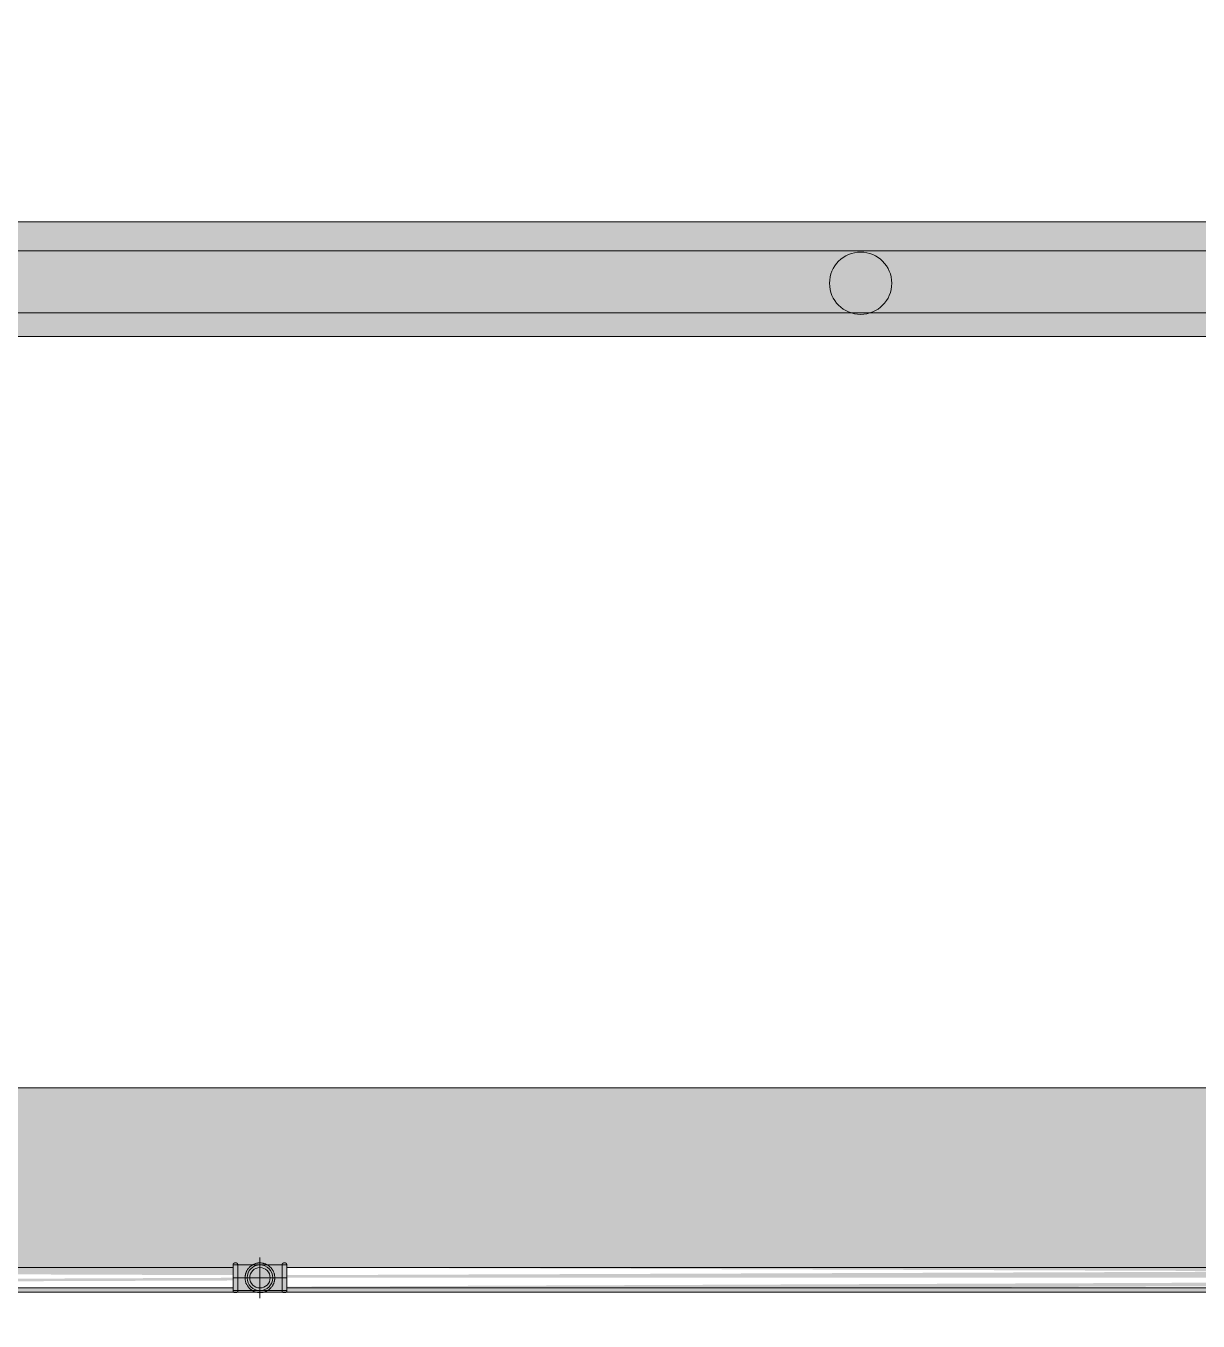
# Model space of a CAD drawing. Header units: metres. Extents: x 147 to 427, y -16 to 162.
# Drawn here: x 312.388 to 313.823, y 108.229 to 109.814 of the extents above; entities that cross this region are included whole.
import ezdxf

# ---------------------------------------------------------------- set-up
doc = ezdxf.new("R2010")
doc.units = ezdxf.units.M
doc.layers.add('1053_ARQ_BASE_MATADOURO_2_dwg', color=7, linetype='Continuous', lineweight=5, true_color=0x767676)
for name, color, linetype, lineweight in [('A-PISO', 7, 'Continuous', 5), ('A-WALL', 7, 'Continuous', 9), ('P-PIPE', 7, 'Continuous', 5), ('P-PIPE-CNTR', 7, 'Continuous', 5)]:
    doc.layers.add(name, color=color, linetype=linetype, lineweight=lineweight)

# ---------------------------------------------------------------- blocks, each defined once
blk = doc.blocks.new('1053_ARQ_BASE_MATADOURO_2_dwg-3637054-TÉRREO 1_20 - Dependente 1')
at = {"layer": 'A-PISO', "color": 253, "true_color": 0xaaaaaa}
for p, q in [((159.4912, 76.353), (139.8363, 76.353)), ((159.4912, 76.2768), (139.8363, 76.2768))]:
    blk.add_line(p, q, dxfattribs=at)
at = {"layer": 'A-PISO', "color": 253, "true_color": 0xaaaaaa, "flags": 128}
for points in [[(159.5394, 75.0782), (159.5394, 75.3282), (139.8841, 75.3282), (139.8311, 75.3282), (137.5391, 76.6282), (134.9928, 76.6282), (134.9928, 76.3782), (137.4732, 76.3782), (139.7652, 75.0782)], [(137.9622, 76.3882), (159.5394, 76.3882), (159.5394, 76.2382), (159.5394, 75.3282)], [(139.8841, 75.3282), (139.8841, 75.0782), (159.5394, 75.0782), (159.5394, 74.2782)]]:
    blk.add_lwpolyline(points, dxfattribs=at)
at = {"layer": 'A-PISO', "color": 253, "true_color": 0xaaaaaa}
blk.add_circle((145.0181, 76.3132), 0.0381, dxfattribs=at)

msp = doc.modelspace()

# ---------------------------------------------------------------- hatches: boundary and pattern name
at = {"layer": 'A-WALL', "true_color": 0xeaeaea, "transparency": 33554483}
msp.add_hatch(color=254, dxfattribs=at).paths.add_polyline_path([(327.6063, 109.4342), (327.9314, 109.4342), (327.9314, 109.5742), (308.2761, 109.5742), (308.2761, 109.4342), (327.589, 109.4342)])
at = {"layer": 'A-WALL', "true_color": 0xffd4aa, "transparency": 33554483}
h = msp.add_hatch(color=41, dxfattribs=at)
h.paths.add_polyline_path([(318.5002, 108.2642), (327.9314, 108.2756), (327.9314, 108.5142), (308.2761, 108.5142), (308.2821, 108.2642), (317.8933, 108.2642)])
h.paths.add_polyline_path([(327.8955, 108.2651), (327.8816, 108.2881), (327.9019, 108.2907), (327.8954, 108.2694)])
h.paths.add_polyline_path([(327.699, 108.2694), (317.8933, 108.2786), (317.894, 108.2944), (327.8719, 108.2851), (327.8668, 108.2694)])
h.paths.add_polyline_path([(317.855, 108.2694), (315.3075, 108.2786), (315.3075, 108.2944), (317.855, 108.2851), (317.855, 108.2698)])
h.paths.add_polyline_path([(310.1075, 108.2694), (310.1075, 108.2944), (312.6415, 108.2851), (312.6415, 108.2694), (310.198, 108.2694)])
h.paths.add_polyline_path([(312.7075, 108.2694), (312.7075, 108.2944), (315.2415, 108.2851), (315.2415, 108.2694), (312.7525, 108.2694)])
h.paths.add_polyline_path([(308.9207, 108.2694), (308.7539, 108.2786), (308.7539, 108.2944), (310.0415, 108.2851), (310.0415, 108.2694), (309.5594, 108.2694)])
at = {"layer": 'P-PIPE', "true_color": 0xc0c0c0}
for points in [[(312.1139, 108.2819), (312.6415, 108.2927), (312.6415, 108.2944), (310.1075, 108.2851), (310.1075, 108.2819), (311.4753, 108.2819)], [(310.1075, 108.2694), (312.6415, 108.2786), (312.6415, 108.2819), (310.1075, 108.2711), (310.1075, 108.2698)], [(313.3912, 108.2694), (315.2415, 108.2786), (315.2415, 108.2819), (312.7075, 108.2711), (312.7075, 108.2694), (312.7525, 108.2694)]]:
    msp.add_hatch(color=9, dxfattribs=at).paths.add_polyline_path(points)
h = msp.add_hatch(color=9, dxfattribs=at)
h.paths.add_polyline_path([(315.2415, 108.2819), (315.2415, 108.2944), (312.7075, 108.2851), (312.7075, 108.2819), (314.0298, 108.2819)])
h.paths.add_polyline_path([(312.7525, 108.2939), (312.7525, 108.294), (313.3912, 108.294)])

# ---------------------------------------------------------------- linework, layer by layer
at = {"layer": 'A-WALL', "color": 253, "true_color": 0xb6b6b6}
msp.add_line((327.9314, 109.5742), (308.2761, 109.5742), dxfattribs=at)
at = {"layer": 'A-WALL', "color": 253, "true_color": 0xaaaaaa}
for p, q in [((327.9314, 109.4342), (308.2761, 109.4342)), ((327.9314, 108.5142), (308.2761, 108.5142)), ((308.2761, 108.2642), (327.9314, 108.2642))]:
    msp.add_line(p, q, dxfattribs=at)
at = {"layer": 'P-PIPE'}
for p, q in [((312.6415, 108.2944), (310.1075, 108.2944)), ((312.7075, 108.2976), (312.6415, 108.2976)), ((312.6415, 108.2976), (312.6415, 108.2955)), ((312.6415, 108.2976), (312.6415, 108.293)), ((312.7075, 108.2976), (312.6415, 108.2976)), ((312.6415, 108.2976), (312.6415, 108.2819)), ((312.6415, 108.2976), (312.6415, 108.2819)), ((312.6415, 108.2694), (312.6415, 108.2944)), ((312.645, 108.3001), (312.644, 108.3001)), ((312.645, 108.3001), (312.644, 108.3001)), ((312.6475, 108.2976), (312.6475, 108.2819)), ((312.6475, 108.2976), (312.6475, 108.2819)), ((312.7015, 108.2819), (312.7015, 108.2976)), ((312.7015, 108.2819), (312.7015, 108.2976)), ((312.705, 108.3001), (312.704, 108.3001)), ((312.705, 108.3001), (312.704, 108.3001)), ((312.7075, 108.2955), (312.7075, 108.2976)), ((312.7075, 108.293), (312.7075, 108.2976)), ((312.7075, 108.2819), (312.7075, 108.2976)), ((312.7075, 108.2819), (312.7075, 108.2976)), ((315.2415, 108.2944), (312.7075, 108.2944)), ((312.7075, 108.2944), (312.7075, 108.2694)), ((312.6415, 108.2819), (312.6415, 108.2662)), ((312.6415, 108.2819), (312.6415, 108.2662)), ((312.6475, 108.2819), (312.6475, 108.2662)), ((312.6475, 108.2819), (312.6475, 108.2662)), ((312.7015, 108.2662), (312.7015, 108.2819)), ((312.7015, 108.2662), (312.7015, 108.2819)), ((312.7075, 108.2662), (312.7075, 108.2819)), ((312.7075, 108.2662), (312.7075, 108.2819)), ((310.1075, 108.2694), (312.6415, 108.2694)), ((312.6415, 108.2708), (312.6415, 108.2662)), ((312.6415, 108.2683), (312.6415, 108.2662)), ((312.6415, 108.2662), (312.7075, 108.2662)), ((312.6415, 108.2662), (312.7075, 108.2662)), ((312.644, 108.2637), (312.645, 108.2637)), ((312.644, 108.2637), (312.645, 108.2637)), ((312.704, 108.2637), (312.705, 108.2637)), ((312.704, 108.2637), (312.705, 108.2637)), ((312.7075, 108.2662), (312.7075, 108.2708)), ((312.7075, 108.2694), (315.2415, 108.2694)), ((312.7075, 108.2662), (312.7075, 108.2683))]:
    msp.add_line(p, q, dxfattribs=at)
at = {"layer": 'P-PIPE', "flags": 128}
for points in [[(312.6415, 108.2976), (312.6415, 108.2977), (312.6415, 108.2978), (312.6415, 108.2979), (312.6415, 108.298), (312.6415, 108.2981), (312.6415, 108.2982), (312.6416, 108.2983), (312.6416, 108.2984), (312.6416, 108.2985), (312.6417, 108.2986), (312.6417, 108.2986), (312.6418, 108.2987), (312.6418, 108.2988), (312.6419, 108.2989), (312.6419, 108.299), (312.642, 108.2991), (312.642, 108.2992), (312.6421, 108.2992), (312.6422, 108.2993), (312.6422, 108.2994), (312.6423, 108.2994), (312.6424, 108.2995), (312.6425, 108.2996), (312.6425, 108.2996), (312.6426, 108.2997), (312.6427, 108.2997), (312.6428, 108.2998), (312.6429, 108.2998), (312.643, 108.2999), (312.6431, 108.2999), (312.6432, 108.2999), (312.6433, 108.3), (312.6434, 108.3), (312.6435, 108.3), (312.6436, 108.3), (312.6437, 108.3001), (312.6438, 108.3001), (312.6439, 108.3001), (312.644, 108.3001), (312.644, 108.3001)], [(312.6415, 108.2976), (312.6415, 108.2977), (312.6415, 108.2978), (312.6415, 108.2979), (312.6415, 108.298), (312.6415, 108.2981), (312.6415, 108.2982), (312.6416, 108.2983), (312.6416, 108.2984), (312.6416, 108.2985), (312.6417, 108.2986), (312.6417, 108.2986), (312.6418, 108.2987), (312.6418, 108.2988), (312.6419, 108.2989), (312.6419, 108.299), (312.642, 108.2991), (312.642, 108.2992), (312.6421, 108.2992), (312.6422, 108.2993), (312.6422, 108.2994), (312.6423, 108.2994), (312.6424, 108.2995), (312.6425, 108.2996), (312.6425, 108.2996), (312.6426, 108.2997), (312.6427, 108.2997), (312.6428, 108.2998), (312.6429, 108.2998), (312.643, 108.2999), (312.6431, 108.2999), (312.6432, 108.2999), (312.6433, 108.3), (312.6434, 108.3), (312.6435, 108.3), (312.6436, 108.3), (312.6437, 108.3001), (312.6438, 108.3001), (312.6439, 108.3001), (312.644, 108.3001), (312.644, 108.3001)], [(312.6415, 108.2944), (312.6415, 108.2947), (312.6415, 108.2951), (312.6415, 108.2954), (312.6415, 108.2957), (312.6415, 108.296), (312.6415, 108.2963), (312.6415, 108.2965), (312.6415, 108.2967), (312.6415, 108.2969), (312.6415, 108.2971), (312.6415, 108.2972), (312.6415, 108.2974), (312.6415, 108.2975), (312.6415, 108.2975), (312.6415, 108.2976)], [(312.6415, 108.2976), (312.6415, 108.2975), (312.6415, 108.2975), (312.6415, 108.2974), (312.6415, 108.2973), (312.6415, 108.2971), (312.6415, 108.297), (312.6415, 108.2968), (312.6415, 108.2966), (312.6415, 108.2963), (312.6415, 108.2961), (312.6415, 108.2958), (312.6415, 108.2955), (312.6415, 108.2952), (312.6415, 108.2948), (312.6415, 108.2945)], [(312.6415, 108.294), (312.6415, 108.2944), (312.6415, 108.2947), (312.6415, 108.2951), (312.6415, 108.2954), (312.6415, 108.2957), (312.6415, 108.296), (312.6415, 108.2963), (312.6415, 108.2965), (312.6415, 108.2967), (312.6415, 108.2969), (312.6415, 108.2971), (312.6415, 108.2972), (312.6415, 108.2974), (312.6415, 108.2975), (312.6415, 108.2975), (312.6415, 108.2976)], [(312.6415, 108.2976), (312.6415, 108.2975), (312.6415, 108.2975), (312.6415, 108.2974), (312.6415, 108.2973), (312.6415, 108.2971), (312.6415, 108.297), (312.6415, 108.2968), (312.6415, 108.2966), (312.6415, 108.2963), (312.6415, 108.2961), (312.6415, 108.2958), (312.6415, 108.2955), (312.6415, 108.2952), (312.6415, 108.2948), (312.6415, 108.2945), (312.6415, 108.2941), (312.6415, 108.2937), (312.6415, 108.2933), (312.6415, 108.2928), (312.6415, 108.2924), (312.6415, 108.2919), (312.6415, 108.2914), (312.6415, 108.2909), (312.6415, 108.2904), (312.6415, 108.2898), (312.6415, 108.2893), (312.6415, 108.2887), (312.6415, 108.2882), (312.6415, 108.2876), (312.6415, 108.287), (312.6415, 108.2864), (312.6415, 108.2858), (312.6415, 108.2852), (312.6415, 108.2846), (312.6415, 108.2839), (312.6415, 108.2833), (312.6415, 108.2827), (312.6415, 108.2821), (312.6415, 108.2819)], [(312.645, 108.3001), (312.6451, 108.3001), (312.6452, 108.3001), (312.6453, 108.3001), (312.6454, 108.3001), (312.6455, 108.3), (312.6456, 108.3), (312.6457, 108.3), (312.6458, 108.3), (312.6459, 108.2999), (312.646, 108.2999), (312.646, 108.2998), (312.6461, 108.2998), (312.6462, 108.2998), (312.6463, 108.2997), (312.6464, 108.2996), (312.6465, 108.2996), (312.6465, 108.2995), (312.6466, 108.2995), (312.6467, 108.2994), (312.6468, 108.2993), (312.6468, 108.2993), (312.6469, 108.2992), (312.647, 108.2991), (312.647, 108.299), (312.6471, 108.2989), (312.6471, 108.2988), (312.6472, 108.2988), (312.6472, 108.2987), (312.6473, 108.2986), (312.6473, 108.2985), (312.6473, 108.2984), (312.6474, 108.2983), (312.6474, 108.2982), (312.6474, 108.2981), (312.6474, 108.298), (312.6475, 108.2979), (312.6475, 108.2978), (312.6475, 108.2977), (312.6475, 108.2976), (312.6475, 108.2976)], [(312.645, 108.3001), (312.6451, 108.3001), (312.6452, 108.3001), (312.6453, 108.3001), (312.6454, 108.3001), (312.6455, 108.3), (312.6456, 108.3), (312.6457, 108.3), (312.6458, 108.3), (312.6459, 108.2999), (312.646, 108.2999), (312.646, 108.2998), (312.6461, 108.2998), (312.6462, 108.2998), (312.6463, 108.2997), (312.6464, 108.2996), (312.6465, 108.2996), (312.6465, 108.2995), (312.6466, 108.2995), (312.6467, 108.2994), (312.6468, 108.2993), (312.6468, 108.2993), (312.6469, 108.2992), (312.647, 108.2991), (312.647, 108.299), (312.6471, 108.2989), (312.6471, 108.2988), (312.6472, 108.2988), (312.6472, 108.2987), (312.6473, 108.2986), (312.6473, 108.2985), (312.6473, 108.2984), (312.6474, 108.2983), (312.6474, 108.2982), (312.6474, 108.2981), (312.6474, 108.298), (312.6475, 108.2979), (312.6475, 108.2978), (312.6475, 108.2977), (312.6475, 108.2976), (312.6475, 108.2976)], [(312.6475, 108.2819), (312.6475, 108.2825), (312.6475, 108.2831), (312.6475, 108.2838), (312.6475, 108.2844), (312.6475, 108.285), (312.6475, 108.2856), (312.6475, 108.2862), (312.6475, 108.2868), (312.6475, 108.2874), (312.6475, 108.288), (312.6475, 108.2886), (312.6475, 108.2891), (312.6475, 108.2897), (312.6475, 108.2902), (312.6475, 108.2907), (312.6475, 108.2913), (312.6475, 108.2918), (312.6475, 108.2922), (312.6475, 108.2927), (312.6475, 108.2931), (312.6475, 108.2936), (312.6475, 108.294), (312.6475, 108.2944), (312.6475, 108.2947), (312.6475, 108.2951), (312.6475, 108.2954), (312.6475, 108.2957), (312.6475, 108.296), (312.6475, 108.2963), (312.6475, 108.2965), (312.6475, 108.2967), (312.6475, 108.2969), (312.6475, 108.2971), (312.6475, 108.2972), (312.6475, 108.2974), (312.6475, 108.2975), (312.6475, 108.2975), (312.6475, 108.2976)], [(312.6475, 108.2976), (312.6475, 108.2975), (312.6475, 108.2975), (312.6475, 108.2974), (312.6475, 108.2973), (312.6475, 108.2971), (312.6475, 108.297), (312.6475, 108.2968), (312.6475, 108.2966), (312.6475, 108.2963), (312.6475, 108.2961), (312.6475, 108.2958), (312.6475, 108.2955), (312.6475, 108.2952), (312.6475, 108.2948), (312.6475, 108.2945), (312.6475, 108.2941), (312.6475, 108.2937), (312.6475, 108.2933), (312.6475, 108.2928), (312.6475, 108.2924), (312.6475, 108.2919), (312.6475, 108.2914), (312.6475, 108.2909), (312.6475, 108.2904), (312.6475, 108.2898), (312.6475, 108.2893), (312.6475, 108.2887), (312.6475, 108.2882), (312.6475, 108.2876), (312.6475, 108.287), (312.6475, 108.2864), (312.6475, 108.2858), (312.6475, 108.2852), (312.6475, 108.2846), (312.6475, 108.2839), (312.6475, 108.2833), (312.6475, 108.2827), (312.6475, 108.2821), (312.6475, 108.2819)], [(312.6475, 108.2819), (312.6475, 108.2825), (312.6475, 108.2831), (312.6475, 108.2838), (312.6475, 108.2844), (312.6475, 108.285), (312.6475, 108.2856), (312.6475, 108.2862), (312.6475, 108.2868), (312.6475, 108.2874), (312.6475, 108.288), (312.6475, 108.2886), (312.6475, 108.2891), (312.6475, 108.2897), (312.6475, 108.2902), (312.6475, 108.2907), (312.6475, 108.2913), (312.6475, 108.2918), (312.6475, 108.2922), (312.6475, 108.2927), (312.6475, 108.2931), (312.6475, 108.2936), (312.6475, 108.294), (312.6475, 108.2944), (312.6475, 108.2947), (312.6475, 108.2951), (312.6475, 108.2954), (312.6475, 108.2957), (312.6475, 108.296), (312.6475, 108.2963), (312.6475, 108.2965), (312.6475, 108.2967), (312.6475, 108.2969), (312.6475, 108.2971), (312.6475, 108.2972), (312.6475, 108.2974), (312.6475, 108.2975), (312.6475, 108.2975), (312.6475, 108.2976)], [(312.6475, 108.2976), (312.6475, 108.2975), (312.6475, 108.2975), (312.6475, 108.2974), (312.6475, 108.2973), (312.6475, 108.2971), (312.6475, 108.297), (312.6475, 108.2968), (312.6475, 108.2966), (312.6475, 108.2963), (312.6475, 108.2961), (312.6475, 108.2958), (312.6475, 108.2955), (312.6475, 108.2952), (312.6475, 108.2948), (312.6475, 108.2945), (312.6475, 108.2941), (312.6475, 108.2937), (312.6475, 108.2933), (312.6475, 108.2928), (312.6475, 108.2924), (312.6475, 108.2919), (312.6475, 108.2914), (312.6475, 108.2909), (312.6475, 108.2904), (312.6475, 108.2898), (312.6475, 108.2893), (312.6475, 108.2887), (312.6475, 108.2882), (312.6475, 108.2876), (312.6475, 108.287), (312.6475, 108.2864), (312.6475, 108.2858), (312.6475, 108.2852), (312.6475, 108.2846), (312.6475, 108.2839), (312.6475, 108.2833), (312.6475, 108.2827), (312.6475, 108.2821), (312.6475, 108.2819)], [(312.6927, 108.2819), (312.6927, 108.2826), (312.6926, 108.2833), (312.6925, 108.2841), (312.6924, 108.2848), (312.6923, 108.2855), (312.6922, 108.2862), (312.692, 108.2869), (312.6918, 108.2876), (312.6915, 108.2883), (312.6912, 108.289), (312.6909, 108.2896), (312.6906, 108.2903), (312.6903, 108.2909), (312.6899, 108.2916), (312.6895, 108.2922), (312.6891, 108.2928), (312.6886, 108.2933), (312.6882, 108.2939), (312.6877, 108.2944), (312.6872, 108.2949), (312.6866, 108.2954), (312.6861, 108.2959), (312.6855, 108.2964), (312.6849, 108.2968), (312.6843, 108.2972), (312.6837, 108.2976), (312.6831, 108.2979), (312.6824, 108.2983), (312.6817, 108.2986), (312.6811, 108.2988), (312.6804, 108.2991), (312.6797, 108.2993), (312.679, 108.2995), (312.6783, 108.2997), (312.6776, 108.2998), (312.6769, 108.2999), (312.6761, 108.3), (312.6754, 108.3001), (312.6747, 108.3001), (312.6739, 108.3001), (312.6732, 108.3), (312.6725, 108.3), (312.6718, 108.2999), (312.6711, 108.2998), (312.6703, 108.2996), (312.6696, 108.2994), (312.6689, 108.2992), (312.6683, 108.299), (312.6676, 108.2987), (312.6669, 108.2984), (312.6662, 108.2981), (312.6656, 108.2978), (312.665, 108.2974), (312.6644, 108.297), (312.6638, 108.2966), (312.6632, 108.2962), (312.6626, 108.2957), (312.6621, 108.2952), (312.6616, 108.2947), (312.6611, 108.2942), (312.6606, 108.2936), (312.6601, 108.2931), (312.6597, 108.2925), (312.6593, 108.2919), (312.6589, 108.2913), (312.6585, 108.2906), (312.6582, 108.29), (312.6579, 108.2893), (312.6576, 108.2887), (312.6573, 108.288), (312.6571, 108.2873), (312.6569, 108.2866), (312.6567, 108.2859), (312.6566, 108.2852), (312.6565, 108.2845), (312.6564, 108.2837), (312.6563, 108.283), (312.6563, 108.2823), (312.6563, 108.2819)], [(312.6927, 108.2819), (312.6927, 108.2826), (312.6926, 108.2833), (312.6925, 108.2841), (312.6924, 108.2848), (312.6923, 108.2855), (312.6922, 108.2862), (312.692, 108.2869), (312.6918, 108.2876), (312.6915, 108.2883), (312.6912, 108.289), (312.6909, 108.2896), (312.6906, 108.2903), (312.6903, 108.2909), (312.6899, 108.2916), (312.6895, 108.2922), (312.6891, 108.2928), (312.6886, 108.2933), (312.6882, 108.2939), (312.6877, 108.2944), (312.6872, 108.2949), (312.6866, 108.2954), (312.6861, 108.2959), (312.6855, 108.2964), (312.6849, 108.2968), (312.6843, 108.2972), (312.6837, 108.2976), (312.6831, 108.2979), (312.6824, 108.2983), (312.6817, 108.2986), (312.6811, 108.2988), (312.6804, 108.2991), (312.6797, 108.2993), (312.679, 108.2995), (312.6783, 108.2997), (312.6776, 108.2998), (312.6769, 108.2999), (312.6761, 108.3), (312.6754, 108.3001), (312.6747, 108.3001), (312.6739, 108.3001), (312.6732, 108.3), (312.6725, 108.3), (312.6718, 108.2999), (312.6711, 108.2998), (312.6703, 108.2996), (312.6696, 108.2994), (312.6689, 108.2992), (312.6683, 108.299), (312.6676, 108.2987), (312.6669, 108.2984), (312.6662, 108.2981), (312.6656, 108.2978), (312.665, 108.2974), (312.6644, 108.297), (312.6638, 108.2966), (312.6632, 108.2962), (312.6626, 108.2957), (312.6621, 108.2952), (312.6616, 108.2947), (312.6611, 108.2942), (312.6606, 108.2936), (312.6601, 108.2931), (312.6597, 108.2925), (312.6593, 108.2919), (312.6589, 108.2913), (312.6585, 108.2906), (312.6582, 108.29), (312.6579, 108.2893), (312.6576, 108.2887), (312.6573, 108.288), (312.6571, 108.2873), (312.6569, 108.2866), (312.6567, 108.2859), (312.6566, 108.2852), (312.6565, 108.2845), (312.6564, 108.2837), (312.6563, 108.283), (312.6563, 108.2823), (312.6563, 108.2819)], [(312.7015, 108.2976), (312.7015, 108.2977), (312.7015, 108.2978), (312.7015, 108.2979), (312.7015, 108.298), (312.7015, 108.2981), (312.7015, 108.2982), (312.7016, 108.2983), (312.7016, 108.2984), (312.7016, 108.2985), (312.7017, 108.2986), (312.7017, 108.2986), (312.7018, 108.2987), (312.7018, 108.2988), (312.7019, 108.2989), (312.7019, 108.299), (312.702, 108.2991), (312.702, 108.2992), (312.7021, 108.2992), (312.7022, 108.2993), (312.7022, 108.2994), (312.7023, 108.2994), (312.7024, 108.2995), (312.7025, 108.2996), (312.7025, 108.2996), (312.7026, 108.2997), (312.7027, 108.2997), (312.7028, 108.2998), (312.7029, 108.2998), (312.703, 108.2999), (312.7031, 108.2999), (312.7032, 108.2999), (312.7033, 108.3), (312.7034, 108.3), (312.7035, 108.3), (312.7036, 108.3), (312.7037, 108.3001), (312.7038, 108.3001), (312.7039, 108.3001), (312.704, 108.3001), (312.704, 108.3001)], [(312.7015, 108.2976), (312.7015, 108.2977), (312.7015, 108.2978), (312.7015, 108.2979), (312.7015, 108.298), (312.7015, 108.2981), (312.7015, 108.2982), (312.7016, 108.2983), (312.7016, 108.2984), (312.7016, 108.2985), (312.7017, 108.2986), (312.7017, 108.2986), (312.7018, 108.2987), (312.7018, 108.2988), (312.7019, 108.2989), (312.7019, 108.299), (312.702, 108.2991), (312.702, 108.2992), (312.7021, 108.2992), (312.7022, 108.2993), (312.7022, 108.2994), (312.7023, 108.2994), (312.7024, 108.2995), (312.7025, 108.2996), (312.7025, 108.2996), (312.7026, 108.2997), (312.7027, 108.2997), (312.7028, 108.2998), (312.7029, 108.2998), (312.703, 108.2999), (312.7031, 108.2999), (312.7032, 108.2999), (312.7033, 108.3), (312.7034, 108.3), (312.7035, 108.3), (312.7036, 108.3), (312.7037, 108.3001), (312.7038, 108.3001), (312.7039, 108.3001), (312.704, 108.3001), (312.704, 108.3001)], [(312.7015, 108.2819), (312.7015, 108.2825), (312.7015, 108.2831), (312.7015, 108.2838), (312.7015, 108.2844), (312.7015, 108.285), (312.7015, 108.2856), (312.7015, 108.2862), (312.7015, 108.2868), (312.7015, 108.2874), (312.7015, 108.288), (312.7015, 108.2886), (312.7015, 108.2891), (312.7015, 108.2897), (312.7015, 108.2902), (312.7015, 108.2907), (312.7015, 108.2913), (312.7015, 108.2918), (312.7015, 108.2922), (312.7015, 108.2927), (312.7015, 108.2931), (312.7015, 108.2936), (312.7015, 108.294), (312.7015, 108.2944), (312.7015, 108.2947), (312.7015, 108.2951), (312.7015, 108.2954), (312.7015, 108.2957), (312.7015, 108.296), (312.7015, 108.2963), (312.7015, 108.2965), (312.7015, 108.2967), (312.7015, 108.2969), (312.7015, 108.2971), (312.7015, 108.2972), (312.7015, 108.2974), (312.7015, 108.2975), (312.7015, 108.2975), (312.7015, 108.2976)], [(312.7015, 108.2976), (312.7015, 108.2975), (312.7015, 108.2975), (312.7015, 108.2974), (312.7015, 108.2973), (312.7015, 108.2971), (312.7015, 108.297), (312.7015, 108.2968), (312.7015, 108.2966), (312.7015, 108.2963), (312.7015, 108.2961), (312.7015, 108.2958), (312.7015, 108.2955), (312.7015, 108.2952), (312.7015, 108.2948), (312.7015, 108.2945), (312.7015, 108.2941), (312.7015, 108.2937), (312.7015, 108.2933), (312.7015, 108.2928), (312.7015, 108.2924), (312.7015, 108.2919), (312.7015, 108.2914), (312.7015, 108.2909), (312.7015, 108.2904), (312.7015, 108.2898), (312.7015, 108.2893), (312.7015, 108.2887), (312.7015, 108.2882), (312.7015, 108.2876), (312.7015, 108.287), (312.7015, 108.2864), (312.7015, 108.2858), (312.7015, 108.2852), (312.7015, 108.2846), (312.7015, 108.2839), (312.7015, 108.2833), (312.7015, 108.2827), (312.7015, 108.2821), (312.7015, 108.2819)], [(312.7015, 108.2819), (312.7015, 108.2825), (312.7015, 108.2831), (312.7015, 108.2838), (312.7015, 108.2844), (312.7015, 108.285), (312.7015, 108.2856), (312.7015, 108.2862), (312.7015, 108.2868), (312.7015, 108.2874), (312.7015, 108.288), (312.7015, 108.2886), (312.7015, 108.2891), (312.7015, 108.2897), (312.7015, 108.2902), (312.7015, 108.2907), (312.7015, 108.2913), (312.7015, 108.2918), (312.7015, 108.2922), (312.7015, 108.2927), (312.7015, 108.2931), (312.7015, 108.2936), (312.7015, 108.294), (312.7015, 108.2944), (312.7015, 108.2947), (312.7015, 108.2951), (312.7015, 108.2954), (312.7015, 108.2957), (312.7015, 108.296), (312.7015, 108.2963), (312.7015, 108.2965), (312.7015, 108.2967), (312.7015, 108.2969), (312.7015, 108.2971), (312.7015, 108.2972), (312.7015, 108.2974), (312.7015, 108.2975), (312.7015, 108.2975), (312.7015, 108.2976)], [(312.7015, 108.2976), (312.7015, 108.2975), (312.7015, 108.2975), (312.7015, 108.2974), (312.7015, 108.2973), (312.7015, 108.2971), (312.7015, 108.297), (312.7015, 108.2968), (312.7015, 108.2966), (312.7015, 108.2963), (312.7015, 108.2961), (312.7015, 108.2958), (312.7015, 108.2955), (312.7015, 108.2952), (312.7015, 108.2948), (312.7015, 108.2945), (312.7015, 108.2941), (312.7015, 108.2937), (312.7015, 108.2933), (312.7015, 108.2928), (312.7015, 108.2924), (312.7015, 108.2919), (312.7015, 108.2914), (312.7015, 108.2909), (312.7015, 108.2904), (312.7015, 108.2898), (312.7015, 108.2893), (312.7015, 108.2887), (312.7015, 108.2882), (312.7015, 108.2876), (312.7015, 108.287), (312.7015, 108.2864), (312.7015, 108.2858), (312.7015, 108.2852), (312.7015, 108.2846), (312.7015, 108.2839), (312.7015, 108.2833), (312.7015, 108.2827), (312.7015, 108.2821), (312.7015, 108.2819)], [(312.705, 108.3001), (312.7051, 108.3001), (312.7052, 108.3001), (312.7053, 108.3001), (312.7054, 108.3001), (312.7055, 108.3), (312.7056, 108.3), (312.7057, 108.3), (312.7058, 108.3), (312.7059, 108.2999), (312.706, 108.2999), (312.706, 108.2998), (312.7061, 108.2998), (312.7062, 108.2998), (312.7063, 108.2997), (312.7064, 108.2996), (312.7065, 108.2996), (312.7065, 108.2995), (312.7066, 108.2995), (312.7067, 108.2994), (312.7068, 108.2993), (312.7068, 108.2993), (312.7069, 108.2992), (312.707, 108.2991), (312.707, 108.299), (312.7071, 108.2989), (312.7071, 108.2988), (312.7072, 108.2988), (312.7072, 108.2987), (312.7073, 108.2986), (312.7073, 108.2985), (312.7073, 108.2984), (312.7074, 108.2983), (312.7074, 108.2982), (312.7074, 108.2981), (312.7074, 108.298), (312.7075, 108.2979), (312.7075, 108.2978), (312.7075, 108.2977), (312.7075, 108.2976), (312.7075, 108.2976)], [(312.705, 108.3001), (312.7051, 108.3001), (312.7052, 108.3001), (312.7053, 108.3001), (312.7054, 108.3001), (312.7055, 108.3), (312.7056, 108.3), (312.7057, 108.3), (312.7058, 108.3), (312.7059, 108.2999), (312.706, 108.2999), (312.706, 108.2998), (312.7061, 108.2998), (312.7062, 108.2998), (312.7063, 108.2997), (312.7064, 108.2996), (312.7065, 108.2996), (312.7065, 108.2995), (312.7066, 108.2995), (312.7067, 108.2994), (312.7068, 108.2993), (312.7068, 108.2993), (312.7069, 108.2992), (312.707, 108.2991), (312.707, 108.299), (312.7071, 108.2989), (312.7071, 108.2988), (312.7072, 108.2988), (312.7072, 108.2987), (312.7073, 108.2986), (312.7073, 108.2985), (312.7073, 108.2984), (312.7074, 108.2983), (312.7074, 108.2982), (312.7074, 108.2981), (312.7074, 108.298), (312.7075, 108.2979), (312.7075, 108.2978), (312.7075, 108.2977), (312.7075, 108.2976), (312.7075, 108.2976)], [(312.7075, 108.2944), (312.7075, 108.2947), (312.7075, 108.2951), (312.7075, 108.2954), (312.7075, 108.2957), (312.7075, 108.296), (312.7075, 108.2963), (312.7075, 108.2965), (312.7075, 108.2967), (312.7075, 108.2969), (312.7075, 108.2971), (312.7075, 108.2972), (312.7075, 108.2974), (312.7075, 108.2975), (312.7075, 108.2975), (312.7075, 108.2976)], [(312.7075, 108.2976), (312.7075, 108.2975), (312.7075, 108.2975), (312.7075, 108.2974), (312.7075, 108.2973), (312.7075, 108.2971), (312.7075, 108.297), (312.7075, 108.2968), (312.7075, 108.2966), (312.7075, 108.2963), (312.7075, 108.2961), (312.7075, 108.2958), (312.7075, 108.2955), (312.7075, 108.2952), (312.7075, 108.2948), (312.7075, 108.2945)], [(312.7075, 108.2819), (312.7075, 108.2825), (312.7075, 108.2831), (312.7075, 108.2838), (312.7075, 108.2844), (312.7075, 108.285), (312.7075, 108.2856), (312.7075, 108.2862), (312.7075, 108.2868), (312.7075, 108.2874), (312.7075, 108.288), (312.7075, 108.2886), (312.7075, 108.2891), (312.7075, 108.2897), (312.7075, 108.2902), (312.7075, 108.2907), (312.7075, 108.2913), (312.7075, 108.2918), (312.7075, 108.2922), (312.7075, 108.2927), (312.7075, 108.2931), (312.7075, 108.2936), (312.7075, 108.294), (312.7075, 108.2944), (312.7075, 108.2947), (312.7075, 108.2951), (312.7075, 108.2954), (312.7075, 108.2957), (312.7075, 108.296), (312.7075, 108.2963), (312.7075, 108.2965), (312.7075, 108.2967), (312.7075, 108.2969), (312.7075, 108.2971), (312.7075, 108.2972), (312.7075, 108.2974), (312.7075, 108.2975), (312.7075, 108.2975), (312.7075, 108.2976)], [(312.7075, 108.2976), (312.7075, 108.2975), (312.7075, 108.2975), (312.7075, 108.2974), (312.7075, 108.2973), (312.7075, 108.2971), (312.7075, 108.297), (312.7075, 108.2968), (312.7075, 108.2966), (312.7075, 108.2963), (312.7075, 108.2961), (312.7075, 108.2958), (312.7075, 108.2955), (312.7075, 108.2952), (312.7075, 108.2948), (312.7075, 108.2945), (312.7075, 108.2941)], [(312.6415, 108.2819), (312.6415, 108.2813), (312.6415, 108.2806), (312.6415, 108.28), (312.6415, 108.2794), (312.6415, 108.2788), (312.6415, 108.2782), (312.6415, 108.2775), (312.6415, 108.2769), (312.6415, 108.2764), (312.6415, 108.2758), (312.6415, 108.2752), (312.6415, 108.2746), (312.6415, 108.2741), (312.6415, 108.2735), (312.6415, 108.273), (312.6415, 108.2725), (312.6415, 108.272), (312.6415, 108.2715), (312.6415, 108.2711), (312.6415, 108.2706), (312.6415, 108.2702), (312.6415, 108.2698), (312.6415, 108.2694), (312.6415, 108.269), (312.6415, 108.2687), (312.6415, 108.2683), (312.6415, 108.268), (312.6415, 108.2678), (312.6415, 108.2675), (312.6415, 108.2673), (312.6415, 108.267), (312.6415, 108.2668), (312.6415, 108.2667), (312.6415, 108.2665), (312.6415, 108.2664), (312.6415, 108.2663), (312.6415, 108.2662), (312.6415, 108.2662)], [(312.6475, 108.2819), (312.6475, 108.2813), (312.6475, 108.2806), (312.6475, 108.28), (312.6475, 108.2794), (312.6475, 108.2788), (312.6475, 108.2782), (312.6475, 108.2775), (312.6475, 108.2769), (312.6475, 108.2764), (312.6475, 108.2758), (312.6475, 108.2752), (312.6475, 108.2746), (312.6475, 108.2741), (312.6475, 108.2735), (312.6475, 108.273), (312.6475, 108.2725), (312.6475, 108.272), (312.6475, 108.2715), (312.6475, 108.2711), (312.6475, 108.2706), (312.6475, 108.2702), (312.6475, 108.2698), (312.6475, 108.2694), (312.6475, 108.269), (312.6475, 108.2687), (312.6475, 108.2683), (312.6475, 108.268), (312.6475, 108.2678), (312.6475, 108.2675), (312.6475, 108.2673), (312.6475, 108.267), (312.6475, 108.2668), (312.6475, 108.2667), (312.6475, 108.2665), (312.6475, 108.2664), (312.6475, 108.2663), (312.6475, 108.2662), (312.6475, 108.2662)], [(312.6475, 108.2662), (312.6475, 108.2662), (312.6475, 108.2663), (312.6475, 108.2664), (312.6475, 108.2665), (312.6475, 108.2666), (312.6475, 108.2668), (312.6475, 108.267), (312.6475, 108.2672), (312.6475, 108.2674), (312.6475, 108.2677), (312.6475, 108.268), (312.6475, 108.2683), (312.6475, 108.2686), (312.6475, 108.2689), (312.6475, 108.2693), (312.6475, 108.2697), (312.6475, 108.2701), (312.6475, 108.2705), (312.6475, 108.2709), (312.6475, 108.2714), (312.6475, 108.2719), (312.6475, 108.2724), (312.6475, 108.2729), (312.6475, 108.2734), (312.6475, 108.2739), (312.6475, 108.2745), (312.6475, 108.275), (312.6475, 108.2756), (312.6475, 108.2762), (312.6475, 108.2768), (312.6475, 108.2774), (312.6475, 108.278), (312.6475, 108.2786), (312.6475, 108.2792), (312.6475, 108.2798), (312.6475, 108.2805), (312.6475, 108.2811), (312.6475, 108.2817), (312.6475, 108.2819)], [(312.6475, 108.2819), (312.6475, 108.2813), (312.6475, 108.2806), (312.6475, 108.28), (312.6475, 108.2794), (312.6475, 108.2788), (312.6475, 108.2782), (312.6475, 108.2775), (312.6475, 108.2769), (312.6475, 108.2764), (312.6475, 108.2758), (312.6475, 108.2752), (312.6475, 108.2746), (312.6475, 108.2741), (312.6475, 108.2735), (312.6475, 108.273), (312.6475, 108.2725), (312.6475, 108.272), (312.6475, 108.2715), (312.6475, 108.2711), (312.6475, 108.2706), (312.6475, 108.2702), (312.6475, 108.2698), (312.6475, 108.2694), (312.6475, 108.269), (312.6475, 108.2687), (312.6475, 108.2683), (312.6475, 108.268), (312.6475, 108.2678), (312.6475, 108.2675), (312.6475, 108.2673), (312.6475, 108.267), (312.6475, 108.2668), (312.6475, 108.2667), (312.6475, 108.2665), (312.6475, 108.2664), (312.6475, 108.2663), (312.6475, 108.2662), (312.6475, 108.2662)], [(312.6475, 108.2662), (312.6475, 108.2662), (312.6475, 108.2663), (312.6475, 108.2664), (312.6475, 108.2665), (312.6475, 108.2666), (312.6475, 108.2668), (312.6475, 108.267), (312.6475, 108.2672), (312.6475, 108.2674), (312.6475, 108.2677), (312.6475, 108.268), (312.6475, 108.2683), (312.6475, 108.2686), (312.6475, 108.2689), (312.6475, 108.2693), (312.6475, 108.2697), (312.6475, 108.2701), (312.6475, 108.2705), (312.6475, 108.2709), (312.6475, 108.2714), (312.6475, 108.2719), (312.6475, 108.2724), (312.6475, 108.2729), (312.6475, 108.2734), (312.6475, 108.2739), (312.6475, 108.2745), (312.6475, 108.275), (312.6475, 108.2756), (312.6475, 108.2762), (312.6475, 108.2768), (312.6475, 108.2774), (312.6475, 108.278), (312.6475, 108.2786), (312.6475, 108.2792), (312.6475, 108.2798), (312.6475, 108.2805), (312.6475, 108.2811), (312.6475, 108.2817), (312.6475, 108.2819)], [(312.6563, 108.2819), (312.6563, 108.2812), (312.6563, 108.2804), (312.6564, 108.2797), (312.6565, 108.279), (312.6566, 108.2783), (312.6568, 108.2776), (312.657, 108.2769), (312.6572, 108.2762), (312.6574, 108.2755), (312.6577, 108.2748), (312.658, 108.2741), (312.6583, 108.2735), (312.6587, 108.2728), (312.6591, 108.2722), (312.6595, 108.2716), (312.6599, 108.271), (312.6603, 108.2704), (312.6608, 108.2699), (312.6613, 108.2693), (312.6618, 108.2688), (312.6623, 108.2683), (312.6629, 108.2679), (312.6635, 108.2674), (312.664, 108.267), (312.6646, 108.2666), (312.6653, 108.2662), (312.6659, 108.2658), (312.6665, 108.2655), (312.6672, 108.2652), (312.6679, 108.2649), (312.6686, 108.2647), (312.6693, 108.2644), (312.67, 108.2643), (312.6707, 108.2641), (312.6714, 108.2639), (312.6721, 108.2638), (312.6728, 108.2638), (312.6736, 108.2637), (312.6743, 108.2637), (312.675, 108.2637), (312.6757, 108.2637), (312.6765, 108.2638), (312.6772, 108.2639), (312.6779, 108.264), (312.6786, 108.2642), (312.6793, 108.2643), (312.68, 108.2645), (312.6807, 108.2648), (312.6814, 108.265), (312.6821, 108.2653), (312.6827, 108.2657), (312.6833, 108.266), (312.684, 108.2664), (312.6846, 108.2668), (312.6852, 108.2672), (312.6858, 108.2676), (312.6863, 108.2681), (312.6869, 108.2686), (312.6874, 108.2691), (312.6879, 108.2696), (312.6884, 108.2701), (312.6888, 108.2707), (312.6893, 108.2713), (312.6897, 108.2719), (312.6901, 108.2725), (312.6904, 108.2731), (312.6908, 108.2738), (312.6911, 108.2744), (312.6914, 108.2751), (312.6916, 108.2758), (312.6919, 108.2765), (312.6921, 108.2772), (312.6922, 108.2779), (312.6924, 108.2786), (312.6925, 108.2793), (312.6926, 108.28), (312.6926, 108.2808), (312.6927, 108.2815), (312.6927, 108.2819)], [(312.6563, 108.2819), (312.6563, 108.2812), (312.6563, 108.2804), (312.6564, 108.2797), (312.6565, 108.279), (312.6566, 108.2783), (312.6568, 108.2776), (312.657, 108.2769), (312.6572, 108.2762), (312.6574, 108.2755), (312.6577, 108.2748), (312.658, 108.2741), (312.6583, 108.2735), (312.6587, 108.2728), (312.6591, 108.2722), (312.6595, 108.2716), (312.6599, 108.271), (312.6603, 108.2704), (312.6608, 108.2699), (312.6613, 108.2693), (312.6618, 108.2688), (312.6623, 108.2683), (312.6629, 108.2679), (312.6635, 108.2674), (312.664, 108.267), (312.6646, 108.2666), (312.6653, 108.2662), (312.6659, 108.2658), (312.6665, 108.2655), (312.6672, 108.2652), (312.6679, 108.2649), (312.6686, 108.2647), (312.6693, 108.2644), (312.67, 108.2643), (312.6707, 108.2641), (312.6714, 108.2639), (312.6721, 108.2638), (312.6728, 108.2638), (312.6736, 108.2637), (312.6743, 108.2637), (312.675, 108.2637), (312.6757, 108.2637), (312.6765, 108.2638), (312.6772, 108.2639), (312.6779, 108.264), (312.6786, 108.2642), (312.6793, 108.2643), (312.68, 108.2645), (312.6807, 108.2648), (312.6814, 108.265), (312.6821, 108.2653), (312.6827, 108.2657), (312.6833, 108.266), (312.684, 108.2664), (312.6846, 108.2668), (312.6852, 108.2672), (312.6858, 108.2676), (312.6863, 108.2681), (312.6869, 108.2686), (312.6874, 108.2691), (312.6879, 108.2696), (312.6884, 108.2701), (312.6888, 108.2707), (312.6893, 108.2713), (312.6897, 108.2719), (312.6901, 108.2725), (312.6904, 108.2731), (312.6908, 108.2738), (312.6911, 108.2744), (312.6914, 108.2751), (312.6916, 108.2758), (312.6919, 108.2765), (312.6921, 108.2772), (312.6922, 108.2779), (312.6924, 108.2786), (312.6925, 108.2793), (312.6926, 108.28), (312.6926, 108.2808), (312.6927, 108.2815), (312.6927, 108.2819)], [(312.7015, 108.2819), (312.7015, 108.2813), (312.7015, 108.2806), (312.7015, 108.28), (312.7015, 108.2794), (312.7015, 108.2788), (312.7015, 108.2782), (312.7015, 108.2775), (312.7015, 108.2769), (312.7015, 108.2764), (312.7015, 108.2758), (312.7015, 108.2752), (312.7015, 108.2746), (312.7015, 108.2741), (312.7015, 108.2735), (312.7015, 108.273), (312.7015, 108.2725), (312.7015, 108.272), (312.7015, 108.2715), (312.7015, 108.2711), (312.7015, 108.2706), (312.7015, 108.2702), (312.7015, 108.2698), (312.7015, 108.2694), (312.7015, 108.269), (312.7015, 108.2687), (312.7015, 108.2683), (312.7015, 108.268), (312.7015, 108.2678), (312.7015, 108.2675), (312.7015, 108.2673), (312.7015, 108.267), (312.7015, 108.2668), (312.7015, 108.2667), (312.7015, 108.2665), (312.7015, 108.2664), (312.7015, 108.2663), (312.7015, 108.2662), (312.7015, 108.2662)], [(312.7015, 108.2662), (312.7015, 108.2662), (312.7015, 108.2663), (312.7015, 108.2664), (312.7015, 108.2665), (312.7015, 108.2666), (312.7015, 108.2668), (312.7015, 108.267), (312.7015, 108.2672), (312.7015, 108.2674), (312.7015, 108.2677), (312.7015, 108.268), (312.7015, 108.2683), (312.7015, 108.2686), (312.7015, 108.2689), (312.7015, 108.2693), (312.7015, 108.2697), (312.7015, 108.2701), (312.7015, 108.2705), (312.7015, 108.2709), (312.7015, 108.2714), (312.7015, 108.2719), (312.7015, 108.2724), (312.7015, 108.2729), (312.7015, 108.2734), (312.7015, 108.2739), (312.7015, 108.2745), (312.7015, 108.275), (312.7015, 108.2756), (312.7015, 108.2762), (312.7015, 108.2768), (312.7015, 108.2774), (312.7015, 108.278), (312.7015, 108.2786), (312.7015, 108.2792), (312.7015, 108.2798), (312.7015, 108.2805), (312.7015, 108.2811), (312.7015, 108.2817), (312.7015, 108.2819)], [(312.7015, 108.2819), (312.7015, 108.2813), (312.7015, 108.2806), (312.7015, 108.28), (312.7015, 108.2794), (312.7015, 108.2788), (312.7015, 108.2782), (312.7015, 108.2775), (312.7015, 108.2769), (312.7015, 108.2764), (312.7015, 108.2758), (312.7015, 108.2752), (312.7015, 108.2746), (312.7015, 108.2741), (312.7015, 108.2735), (312.7015, 108.273), (312.7015, 108.2725), (312.7015, 108.272), (312.7015, 108.2715), (312.7015, 108.2711), (312.7015, 108.2706), (312.7015, 108.2702), (312.7015, 108.2698), (312.7015, 108.2694), (312.7015, 108.269), (312.7015, 108.2687), (312.7015, 108.2683), (312.7015, 108.268), (312.7015, 108.2678), (312.7015, 108.2675), (312.7015, 108.2673), (312.7015, 108.267), (312.7015, 108.2668), (312.7015, 108.2667), (312.7015, 108.2665), (312.7015, 108.2664), (312.7015, 108.2663), (312.7015, 108.2662), (312.7015, 108.2662)], [(312.7015, 108.2662), (312.7015, 108.2662), (312.7015, 108.2663), (312.7015, 108.2664), (312.7015, 108.2665), (312.7015, 108.2666), (312.7015, 108.2668), (312.7015, 108.267), (312.7015, 108.2672), (312.7015, 108.2674), (312.7015, 108.2677), (312.7015, 108.268), (312.7015, 108.2683), (312.7015, 108.2686), (312.7015, 108.2689), (312.7015, 108.2693), (312.7015, 108.2697), (312.7015, 108.2701), (312.7015, 108.2705), (312.7015, 108.2709), (312.7015, 108.2714), (312.7015, 108.2719), (312.7015, 108.2724), (312.7015, 108.2729), (312.7015, 108.2734), (312.7015, 108.2739), (312.7015, 108.2745), (312.7015, 108.275), (312.7015, 108.2756), (312.7015, 108.2762), (312.7015, 108.2768), (312.7015, 108.2774), (312.7015, 108.278), (312.7015, 108.2786), (312.7015, 108.2792), (312.7015, 108.2798), (312.7015, 108.2805), (312.7015, 108.2811), (312.7015, 108.2817), (312.7015, 108.2819)], [(312.7075, 108.2662), (312.7075, 108.2662), (312.7075, 108.2663), (312.7075, 108.2664), (312.7075, 108.2665), (312.7075, 108.2666), (312.7075, 108.2668), (312.7075, 108.267), (312.7075, 108.2672), (312.7075, 108.2674), (312.7075, 108.2677), (312.7075, 108.268), (312.7075, 108.2683), (312.7075, 108.2686), (312.7075, 108.2689), (312.7075, 108.2693), (312.7075, 108.2697), (312.7075, 108.2701), (312.7075, 108.2705), (312.7075, 108.2709), (312.7075, 108.2714), (312.7075, 108.2719), (312.7075, 108.2724), (312.7075, 108.2729), (312.7075, 108.2734), (312.7075, 108.2739), (312.7075, 108.2745), (312.7075, 108.275), (312.7075, 108.2756), (312.7075, 108.2762), (312.7075, 108.2768), (312.7075, 108.2774), (312.7075, 108.278), (312.7075, 108.2786), (312.7075, 108.2792), (312.7075, 108.2798), (312.7075, 108.2805), (312.7075, 108.2811), (312.7075, 108.2817), (312.7075, 108.2819)], [(312.6415, 108.2662), (312.6415, 108.2662), (312.6415, 108.2663), (312.6415, 108.2664), (312.6415, 108.2665), (312.6415, 108.2666), (312.6415, 108.2668), (312.6415, 108.267), (312.6415, 108.2672), (312.6415, 108.2674), (312.6415, 108.2677), (312.6415, 108.268), (312.6415, 108.2683), (312.6415, 108.2686), (312.6415, 108.2689), (312.6415, 108.2693), (312.6415, 108.2697)], [(312.6415, 108.2694), (312.6415, 108.269), (312.6415, 108.2687), (312.6415, 108.2683), (312.6415, 108.268), (312.6415, 108.2678), (312.6415, 108.2675), (312.6415, 108.2673), (312.6415, 108.267), (312.6415, 108.2668), (312.6415, 108.2667), (312.6415, 108.2665), (312.6415, 108.2664), (312.6415, 108.2663), (312.6415, 108.2662), (312.6415, 108.2662)], [(312.6415, 108.2662), (312.6415, 108.2662), (312.6415, 108.2663), (312.6415, 108.2664), (312.6415, 108.2665), (312.6415, 108.2666), (312.6415, 108.2668), (312.6415, 108.267), (312.6415, 108.2672), (312.6415, 108.2674), (312.6415, 108.2677), (312.6415, 108.268), (312.6415, 108.2683), (312.6415, 108.2686), (312.6415, 108.2689), (312.6415, 108.2693)], [(312.644, 108.2637), (312.6439, 108.2637), (312.6438, 108.2637), (312.6437, 108.2637), (312.6436, 108.2637), (312.6435, 108.2637), (312.6434, 108.2638), (312.6433, 108.2638), (312.6432, 108.2638), (312.6431, 108.2638), (312.643, 108.2639), (312.6429, 108.2639), (312.6428, 108.264), (312.6427, 108.264), (312.6426, 108.2641), (312.6426, 108.2641), (312.6425, 108.2642), (312.6424, 108.2642), (312.6423, 108.2643), (312.6423, 108.2644), (312.6422, 108.2644), (312.6421, 108.2645), (312.6421, 108.2646), (312.642, 108.2647), (312.6419, 108.2648), (312.6419, 108.2648), (312.6418, 108.2649), (312.6418, 108.265), (312.6417, 108.2651), (312.6417, 108.2652), (312.6416, 108.2653), (312.6416, 108.2654), (312.6416, 108.2655), (312.6416, 108.2656), (312.6415, 108.2657), (312.6415, 108.2658), (312.6415, 108.2659), (312.6415, 108.266), (312.6415, 108.2661), (312.6415, 108.2662), (312.6415, 108.2662)], [(312.644, 108.2637), (312.6439, 108.2637), (312.6438, 108.2637), (312.6437, 108.2637), (312.6436, 108.2637), (312.6435, 108.2637), (312.6434, 108.2638), (312.6433, 108.2638), (312.6432, 108.2638), (312.6431, 108.2638), (312.643, 108.2639), (312.6429, 108.2639), (312.6428, 108.264), (312.6427, 108.264), (312.6426, 108.2641), (312.6426, 108.2641), (312.6425, 108.2642), (312.6424, 108.2642), (312.6423, 108.2643), (312.6423, 108.2644), (312.6422, 108.2644), (312.6421, 108.2645), (312.6421, 108.2646), (312.642, 108.2647), (312.6419, 108.2648), (312.6419, 108.2648), (312.6418, 108.2649), (312.6418, 108.265), (312.6417, 108.2651), (312.6417, 108.2652), (312.6416, 108.2653), (312.6416, 108.2654), (312.6416, 108.2655), (312.6416, 108.2656), (312.6415, 108.2657), (312.6415, 108.2658), (312.6415, 108.2659), (312.6415, 108.266), (312.6415, 108.2661), (312.6415, 108.2662), (312.6415, 108.2662)], [(312.6475, 108.2662), (312.6475, 108.2661), (312.6475, 108.266), (312.6475, 108.2659), (312.6474, 108.2658), (312.6474, 108.2657), (312.6474, 108.2656), (312.6474, 108.2655), (312.6474, 108.2654), (312.6473, 108.2653), (312.6473, 108.2652), (312.6472, 108.2651), (312.6472, 108.265), (312.6471, 108.2649), (312.6471, 108.2649), (312.647, 108.2648), (312.647, 108.2647), (312.6469, 108.2646), (312.6469, 108.2645), (312.6468, 108.2645), (312.6467, 108.2644), (312.6466, 108.2643), (312.6466, 108.2643), (312.6465, 108.2642), (312.6464, 108.2641), (312.6463, 108.2641), (312.6462, 108.264), (312.6462, 108.264), (312.6461, 108.2639), (312.646, 108.2639), (312.6459, 108.2639), (312.6458, 108.2638), (312.6457, 108.2638), (312.6456, 108.2638), (312.6455, 108.2637), (312.6454, 108.2637), (312.6453, 108.2637), (312.6452, 108.2637), (312.6451, 108.2637), (312.645, 108.2637), (312.645, 108.2637)], [(312.6475, 108.2662), (312.6475, 108.2661), (312.6475, 108.266), (312.6475, 108.2659), (312.6474, 108.2658), (312.6474, 108.2657), (312.6474, 108.2656), (312.6474, 108.2655), (312.6474, 108.2654), (312.6473, 108.2653), (312.6473, 108.2652), (312.6472, 108.2651), (312.6472, 108.265), (312.6471, 108.2649), (312.6471, 108.2649), (312.647, 108.2648), (312.647, 108.2647), (312.6469, 108.2646), (312.6469, 108.2645), (312.6468, 108.2645), (312.6467, 108.2644), (312.6466, 108.2643), (312.6466, 108.2643), (312.6465, 108.2642), (312.6464, 108.2641), (312.6463, 108.2641), (312.6462, 108.264), (312.6462, 108.264), (312.6461, 108.2639), (312.646, 108.2639), (312.6459, 108.2639), (312.6458, 108.2638), (312.6457, 108.2638), (312.6456, 108.2638), (312.6455, 108.2637), (312.6454, 108.2637), (312.6453, 108.2637), (312.6452, 108.2637), (312.6451, 108.2637), (312.645, 108.2637), (312.645, 108.2637)], [(312.704, 108.2637), (312.7039, 108.2637), (312.7038, 108.2637), (312.7037, 108.2637), (312.7036, 108.2637), (312.7035, 108.2637), (312.7034, 108.2638), (312.7033, 108.2638), (312.7032, 108.2638), (312.7031, 108.2638), (312.703, 108.2639), (312.7029, 108.2639), (312.7028, 108.264), (312.7027, 108.264), (312.7026, 108.2641), (312.7026, 108.2641), (312.7025, 108.2642), (312.7024, 108.2642), (312.7023, 108.2643), (312.7023, 108.2644), (312.7022, 108.2644), (312.7021, 108.2645), (312.7021, 108.2646), (312.702, 108.2647), (312.7019, 108.2648), (312.7019, 108.2648), (312.7018, 108.2649), (312.7018, 108.265), (312.7017, 108.2651), (312.7017, 108.2652), (312.7016, 108.2653), (312.7016, 108.2654), (312.7016, 108.2655), (312.7016, 108.2656), (312.7015, 108.2657), (312.7015, 108.2658), (312.7015, 108.2659), (312.7015, 108.266), (312.7015, 108.2661), (312.7015, 108.2662), (312.7015, 108.2662)], [(312.704, 108.2637), (312.7039, 108.2637), (312.7038, 108.2637), (312.7037, 108.2637), (312.7036, 108.2637), (312.7035, 108.2637), (312.7034, 108.2638), (312.7033, 108.2638), (312.7032, 108.2638), (312.7031, 108.2638), (312.703, 108.2639), (312.7029, 108.2639), (312.7028, 108.264), (312.7027, 108.264), (312.7026, 108.2641), (312.7026, 108.2641), (312.7025, 108.2642), (312.7024, 108.2642), (312.7023, 108.2643), (312.7023, 108.2644), (312.7022, 108.2644), (312.7021, 108.2645), (312.7021, 108.2646), (312.702, 108.2647), (312.7019, 108.2648), (312.7019, 108.2648), (312.7018, 108.2649), (312.7018, 108.265), (312.7017, 108.2651), (312.7017, 108.2652), (312.7016, 108.2653), (312.7016, 108.2654), (312.7016, 108.2655), (312.7016, 108.2656), (312.7015, 108.2657), (312.7015, 108.2658), (312.7015, 108.2659), (312.7015, 108.266), (312.7015, 108.2661), (312.7015, 108.2662), (312.7015, 108.2662)], [(312.7075, 108.2662), (312.7075, 108.2661), (312.7075, 108.266), (312.7075, 108.2659), (312.7074, 108.2658), (312.7074, 108.2657), (312.7074, 108.2656), (312.7074, 108.2655), (312.7074, 108.2654), (312.7073, 108.2653), (312.7073, 108.2652), (312.7072, 108.2651), (312.7072, 108.265), (312.7071, 108.2649), (312.7071, 108.2649), (312.707, 108.2648), (312.707, 108.2647), (312.7069, 108.2646), (312.7069, 108.2645), (312.7068, 108.2645), (312.7067, 108.2644), (312.7066, 108.2643), (312.7066, 108.2643), (312.7065, 108.2642), (312.7064, 108.2641), (312.7063, 108.2641), (312.7062, 108.264), (312.7062, 108.264), (312.7061, 108.2639), (312.706, 108.2639), (312.7059, 108.2639), (312.7058, 108.2638), (312.7057, 108.2638), (312.7056, 108.2638), (312.7055, 108.2637), (312.7054, 108.2637), (312.7053, 108.2637), (312.7052, 108.2637), (312.7051, 108.2637), (312.705, 108.2637), (312.705, 108.2637)], [(312.7075, 108.2662), (312.7075, 108.2661), (312.7075, 108.266), (312.7075, 108.2659), (312.7074, 108.2658), (312.7074, 108.2657), (312.7074, 108.2656), (312.7074, 108.2655), (312.7074, 108.2654), (312.7073, 108.2653), (312.7073, 108.2652), (312.7072, 108.2651), (312.7072, 108.265), (312.7071, 108.2649), (312.7071, 108.2649), (312.707, 108.2648), (312.707, 108.2647), (312.7069, 108.2646), (312.7069, 108.2645), (312.7068, 108.2645), (312.7067, 108.2644), (312.7066, 108.2643), (312.7066, 108.2643), (312.7065, 108.2642), (312.7064, 108.2641), (312.7063, 108.2641), (312.7062, 108.264), (312.7062, 108.264), (312.7061, 108.2639), (312.706, 108.2639), (312.7059, 108.2639), (312.7058, 108.2638), (312.7057, 108.2638), (312.7056, 108.2638), (312.7055, 108.2637), (312.7054, 108.2637), (312.7053, 108.2637), (312.7052, 108.2637), (312.7051, 108.2637), (312.705, 108.2637), (312.705, 108.2637)], [(312.7075, 108.2698), (312.7075, 108.2694), (312.7075, 108.269), (312.7075, 108.2687), (312.7075, 108.2683), (312.7075, 108.268), (312.7075, 108.2678), (312.7075, 108.2675), (312.7075, 108.2673), (312.7075, 108.267), (312.7075, 108.2668), (312.7075, 108.2667), (312.7075, 108.2665), (312.7075, 108.2664), (312.7075, 108.2663), (312.7075, 108.2662), (312.7075, 108.2662)], [(312.7075, 108.2694), (312.7075, 108.269), (312.7075, 108.2687), (312.7075, 108.2683), (312.7075, 108.268), (312.7075, 108.2678), (312.7075, 108.2675), (312.7075, 108.2673), (312.7075, 108.267), (312.7075, 108.2668), (312.7075, 108.2667), (312.7075, 108.2665), (312.7075, 108.2664), (312.7075, 108.2663), (312.7075, 108.2662), (312.7075, 108.2662)], [(312.7075, 108.2662), (312.7075, 108.2662), (312.7075, 108.2663), (312.7075, 108.2664), (312.7075, 108.2665), (312.7075, 108.2666), (312.7075, 108.2668), (312.7075, 108.267), (312.7075, 108.2672), (312.7075, 108.2674), (312.7075, 108.2677), (312.7075, 108.268), (312.7075, 108.2683), (312.7075, 108.2686), (312.7075, 108.2689), (312.7075, 108.2693)]]:
    msp.add_lwpolyline(points, dxfattribs=at)
at = {"layer": 'P-PIPE'}
for radius, start, end in [(0.0157, 0, 180), (0.0157, 0, 180), (0.0157, 0, 180), (0.0157, 0, 180), (0.0157, 0, 180), (0.0157, 0, 180), (0.0125, 90, 180), (0.0125, 90, 180), (0.0125, 0, 90), (0.0125, 0, 90), (0.0157, 180, 0), (0.0157, 180, 0), (0.0157, 180, 0), (0.0157, 180, 0), (0.0157, 180, 0), (0.0157, 180, 0), (0.0125, 180, 270), (0.0125, 180, 270), (0.0125, 270, 0), (0.0125, 270, 0)]:
    msp.add_arc((312.6745, 108.2819), radius, start, end, dxfattribs=at)
at = {"layer": 'P-PIPE-CNTR'}
for p, q in [((312.6745, 108.2569), (312.6745, 108.3069)), ((312.6415, 108.2819), (312.7075, 108.2819)), ((312.6415, 108.2819), (312.7075, 108.2819)), ((312.6495, 108.2819), (312.6995, 108.2819))]:
    msp.add_line(p, q, dxfattribs=at)

# ---------------------------------------------------------------- block references
at = {"layer": '1053_ARQ_BASE_MATADOURO_2_dwg', "color": 253, "true_color": 0xaaaaaa}
msp.add_blockref('1053_ARQ_BASE_MATADOURO_2_dwg-3637054-TÉRREO 1_20 - Dependente 1', (168.392, 33.186), dxfattribs=at)

doc.saveas('drawing.dxf')
